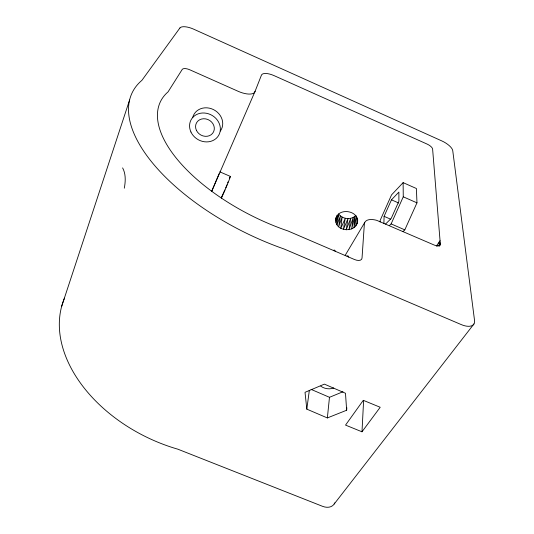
<?xml version="1.0" encoding="UTF-8"?>
<svg xmlns="http://www.w3.org/2000/svg" width="534" height="534" viewBox="0 0 534 534"><rect width="100%" height="100%" fill="white"/><g stroke="black" fill="none" stroke-linecap="round" stroke-linejoin="round"><path stroke-width="0.8" d="M439.235 246.181L440.31 243.884L432.613 149.066A5.927 2.243 29.6 0 0 427.153 144.107L274.149 75.661A12.215 4.793 25 0 0 261.44 75.154L255.105 91.254L211.671 191.372M383.893 223.406L384.093 216.337L391.469 199.829L398.885 192.086L398.898 201.258L391.202 218.446L385.528 224.073M380.121 221.97L380.181 220.322L391.542 194.883L403.117 182.635L416.4 188.515L416.967 202.847L404.805 229.867L403.016 231.522M361.992 431.799L380.195 407.268L363.287 400.32L345.538 425.097L361.992 431.799L363.621 400.373M346.646 410.239L345.485 393.264L324.392 384.133L305.021 392.323L306.816 409.144L327.355 417.935L346.646 410.239L346.833 407.756M336.033 217.665C332.455 233.071 360.43 234.132 357.46 218.032M355.818 225.809L356.585 216.163M327.355 417.935L329.478 397.309L342.961 391.749M306.816 409.144L309.34 390.347M337.081 215.155L335.993 222.518L338.689 214.074C342.541 219.307 351.279 220.282 355.818 215.449M338.689 214.074L337.001 224.794L340.432 215.95L338.649 226.783L342.08 217.058L340.832 228.352L345.238 218.306L343.402 229.406L347.988 218.626L346.192 229.874L350.725 218.326L349.009 229.713L353.261 217.438L351.666 228.946L354.923 216.343L353.989 227.618L356.372 216.19M357.026 223.646C361.151 210.236 336.694 206.484 335.706 220.108L336.553 216.37M124.295 188.202C125.557 181.573 125.971 174.017 122.62 167.903M221.443 197.206L221.356 197.567L224.874 189.924M61.63 306.496L129.602 100.005M227.751 182.882L227.965 181.947M227.017 184.757L225.755 187.841M219.12 173.697L211.638 191.452M389.399 225.588L391.128 223.906L403.263 196.812L403.117 182.635M221.436 198.154L224.968 190.104A14.371 0.387 -66.9 0 0 229.767 178.369A14.371 0.387 -66.9 0 0 229.473 178.082M345.191 255.339L364.755 222.444M436.331 246.161L440.056 240.707M440.296 244.372L439.362 245.753L440.296 244.372L438.347 245.727M334.197 503.996L473.952 323.964M437.7 245.934L440.31 243.884L439.369 241.708M438.401 243.13L440.31 243.884L439.208 241.949M311.095 389.379L329.478 397.309M219.814 171.841L230.388 176.42M384.093 216.337L390.601 219.174M391.128 223.906L404.805 229.867M403.263 196.812L416.967 202.847M391.469 199.829L398.704 203.007M334.811 502.868A13.577 9.672 42.5 0 1 322.509 506.305L177.862 449.187A135.442 93.009 25.6 0 1 64.48 298.152M440.176 244.806A7.356 3.344 32.1 0 1 434.115 245.006L376.657 220.315A18.283 8.751 30.6 0 0 364.295 224.907L362.025 258.102A8.07 4.152 30.6 0 1 354.409 259.484L288.04 230.988A135.209 62.425 26.1 0 1 168.063 91.861L182.221 69.44A6.662 2.77 22.4 0 1 189.744 69.767L238.191 91.321A15.546 6.381 24.1 0 0 255.105 91.254M333.67 250.272A18.884 3.524 -66.8 0 1 335.198 251.34M333.743 387.998A10.867 7.95 8.2 0 1 320.727 386.142M192.727 117.4A15.633 13.871 30.1 0 1 213.473 109.59A15.633 13.871 30.1 0 1 220.328 131.077M346.973 255.986A18.85 3.871 -66.8 0 1 348.669 257.121M179.911 27.975L141.91 80.334A164.105 76.148 26.1 0 0 284.095 248.991L461.189 324.565A16.768 8.27 35.2 0 0 474.552 320.534L452.745 150.641A11.681 4.312 29.8 0 0 441.885 140.949L193.575 29.13A12.202 4.599 22.5 0 0 179.911 27.975M190.938 131.998A15.84 13.991 29.7 0 0 217.505 137.051A15.84 13.991 29.7 0 0 206.444 113.275A15.84 13.991 29.7 0 0 190.938 131.998M196.419 130.349A9.645 8.517 29.7 0 0 212.599 133.367A9.645 8.517 29.7 0 0 205.804 118.908A9.645 8.517 29.7 0 0 196.419 130.349"/></g></svg>
